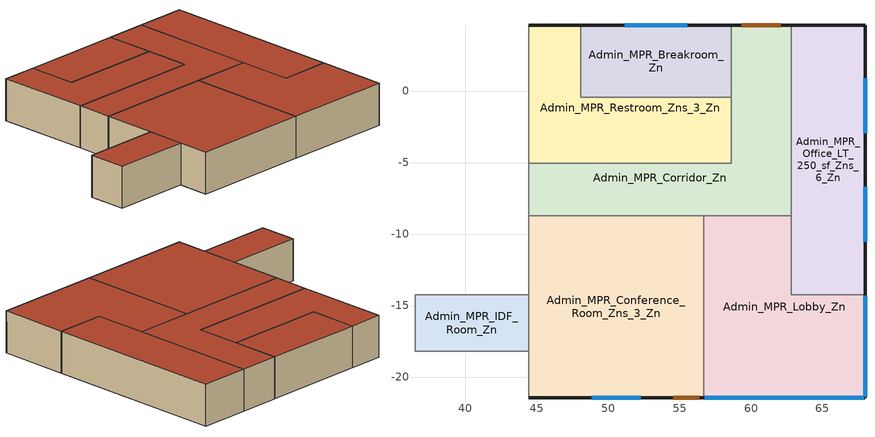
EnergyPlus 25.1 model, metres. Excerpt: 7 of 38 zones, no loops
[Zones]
Admin_MPR_Breakroom_Zn
 floor ground (srf189 Base_CZ12-SlabOnOrBelowGradeF073): 58.63,4.62 58.63,-0.45 48.08,-0.45 48.08,4.62 z0
 wall outside (ExtWall_MetalFramed_NonRes): 48.08,4.62 58.63,4.62 z0:4.27
 wall to Admin_MPR_Restroom_Zns_3_Zn (IntWall_MetalFramed): 58.63,-0.45 48.08,-0.45 48.08,4.62 z0:4.27
 wall to Admin_MPR_Corridor_Zn (IntWall_MetalFramed): 58.63,4.62 58.63,-0.45 z0:4.27
 window (FixedWindow_NonRes): 51.16,4.62 55.55,4.62 z2.13:2.9
 roof outside (FlatRoof_WoodFramingAndOther_NonRes): 58.63,-0.45 58.63,4.62 48.08,4.62 48.08,-0.45 z4.27
Admin_MPR_Conference_Room_Zns_3_Zn
 floor ground (srf192 Base_CZ12-SlabOnOrBelowGradeF073): 56.68,-8.73 56.68,-21.46 44.45,-21.46 44.45,-8.73 z0
 wall outside (ExtWall_MetalFramed_NonRes): 56.68,-21.46 44.45,-21.46 z0:4.27
 wall to Admin_MPR_IDF_Room_Zn (IntWall_MetalFramed): 44.45,-18.21 44.45,-14.24 z0:4.27
 wall to Admin_MPR_Multipurpose_Room_Zns_3_Zn (IntWall_MetalFramed): 44.45,-14.24 44.45,-8.73 z0:4.27
 wall to Admin_MPR_EMT_Zn (IntWall_MetalFramed): 44.45,-21.46 44.45,-18.21 z0:4.27
 wall to Admin_MPR_Corridor_Zn (IntWall_MetalFramed): 44.45,-8.73 56.68,-8.73 z0:4.27
 wall to Admin_MPR_Lobby_Zn (IntWall_MetalFramed): 56.68,-8.73 56.68,-21.46 z0:4.27
 window (FixedWindow_NonRes): 52.29,-21.46 48.84,-21.46 z1.39:2.13
 door (ExtOpaqueDoorU070): 56.37,-21.46 54.54,-21.46 z0:2.74
 roof outside (FlatRoof_WoodFramingAndOther_NonRes): 56.68,-21.46 56.68,-8.73 44.45,-8.73 44.45,-21.46 z4.27
Admin_MPR_Corridor_Zn
 floor ground (srf183 Base_CZ12-SlabOnOrBelowGradeF073): 58.63,4.62 62.81,4.62 62.81,-8.73 44.45,-8.73 44.45,-5.06 58.63,-5.06 z0
 wall outside (ExtWall_MetalFramed_NonRes): 58.63,4.62 62.81,4.62 z0:4.27
 wall to Admin_MPR_Multipurpose_Room_Zns_3_Zn (IntWall_MetalFramed): 44.45,-8.73 44.45,-5.06 z0:4.27
 wall to Admin_MPR_Restroom_Zns_3_Zn (IntWall_MetalFramed): 44.45,-5.06 58.63,-5.06 58.63,-0.45 z0:4.27
 wall to Admin_MPR_Office_LT_250_sf_Zns_6_Zn (IntWall_MetalFramed): 62.81,4.62 62.81,-8.73 z0:4.27
 wall to Admin_MPR_Lobby_Zn (IntWall_MetalFramed): 62.81,-8.73 56.68,-8.73 z0:4.27
 door (ExtOpaqueDoorU070): 59.35,4.62 62.09,4.62 z0:2.74
 roof outside (FlatRoof_WoodFramingAndOther_NonRes): 62.81,-8.73 62.81,4.62 58.63,4.62 58.63,-5.06 44.45,-5.06 44.45,-8.73 z4.27
Admin_MPR_IDF_Room_Zn
 floor ground (srf123 Base_CZ12-SlabOnOrBelowGradeF073): 44.45,-14.24 44.45,-18.21 36.5,-18.21 36.5,-14.24 z0
 wall to Admin_MPR_EMT_Zn (IntWall_MetalFramed): 44.45,-18.21 36.5,-18.21 z0:4.27
 wall to Admin_MPR_Multipurpose_Room_Zns_3_Zn (IntWall_MetalFramed): 36.5,-14.24 44.45,-14.24 z0:4.27
 wall to Admin_MPR_Theater_Performance_Zn (IntWall_MetalFramed): 36.5,-18.21 36.5,-14.24 z0:4.27
 roof outside (FlatRoof_WoodFramingAndOther_NonRes): 44.45,-18.21 44.45,-14.24 36.5,-14.24 36.5,-18.21 z4.27
Admin_MPR_Lobby_Zn
 floor ground (srf196 Base_CZ12-SlabOnOrBelowGradeF073): 62.81,-8.73 62.81,-14.24 67.97,-14.24 67.97,-21.46 56.68,-21.46 56.68,-8.73 z0
 wall outside (ExtWall_MetalFramed_NonRes): 67.97,-14.24 67.97,-21.46 56.68,-21.46 z0:4.27
 wall to Admin_MPR_Office_LT_250_sf_Zns_6_Zn (IntWall_MetalFramed): 62.81,-8.73 62.81,-14.24 67.97,-14.24 z0:4.27
 window (FixedWindow_NonRes): 67.97,-14.32 67.97,-21.39 / 67.9,-21.46 56.75,-21.46 z0:3.14
 roof outside (FlatRoof_WoodFramingAndOther_NonRes): 67.97,-21.46 67.97,-14.24 62.81,-14.24 62.81,-8.73 56.68,-8.73 56.68,-21.46 z4.27
Admin_MPR_Office_LT_250_sf_Zns_6_Zn
 floor ground (srf176 Base_CZ12-SlabOnOrBelowGradeF073): 67.97,4.62 67.97,-14.24 62.81,-14.24 62.81,4.62 z0
 wall outside (ExtWall_MetalFramed_NonRes): 62.81,4.62 67.97,4.62 67.97,-14.24 z0:4.27
 window (FixedWindow_NonRes): 67.97,0.89 67.97,-2.95 / 67.97,-6.68 67.97,-10.52 z2.13:2.93
 roof outside (FlatRoof_WoodFramingAndOther_NonRes): 67.97,-14.24 67.97,4.62 62.81,4.62 62.81,-14.24 z4.27
Admin_MPR_Restroom_Zns_3_Zn
 floor ground (srf168 Base_CZ12-SlabOnOrBelowGradeF073): 48.08,4.62 48.08,-0.45 58.63,-0.45 58.63,-5.06 44.45,-5.06 44.45,4.62 z0
 wall outside (ExtWall_MetalFramed_NonRes): 44.45,4.62 48.08,4.62 z0:4.27
 wall to Admin_MPR_Multipurpose_Room_Zns_3_Zn (IntWall_MetalFramed): 44.45,-5.06 44.45,4.62 z0:4.27
 roof outside (FlatRoof_WoodFramingAndOther_NonRes): 58.63,-5.06 58.63,-0.45 48.08,-0.45 48.08,4.62 44.45,4.62 44.45,-5.06 z4.27
[Building]
SchoolK8: North Axis {deg}=0; Loads Convergence Tolerance Value {W}=0.5; Temperature Convergence Tolerance Value {deltaC}=0.5; Solar Distribution=FullExterior; Maximum Number of Warmup Days=50
[Site:Location]
PASO ROBLES: Latitude {deg}=38.58; Longitude {deg}=-121.49; Time Zone {hr}=-8; Elevation {m}=246.888
[SizingPeriod:DesignDay] Day of Month=21; Day Type=SummerDesignDay; Dry-Bulb Temperature Range Modifier Type=DefaultMultipliers; Humidity Condition Type=WetBulb; Barometric Pressure {Pa}=98388; Wind Speed {m/s}=2.1; Wind Direction {deg}=210; Rain Indicator=No; Snow Indicator=No; Daylight Saving Time Indicator=No; Solar Model Indicator=ASHRAETau
Name | Month | Maximum Dry-Bulb Temperature {C} | Daily Dry-Bulb Temperature Range {deltaC} | Wetbulb or DewPoint at Maximum Dry-Bulb {C} | ASHRAE Clear Sky Optical Depth for Beam Irradiance (taub) | ASHRAE Clear Sky Optical Depth for Diffuse Irradiance (taud)
PASO ROBLES  August .4% Condns DB=>MCWB | 8 | 41.3 | 21.2 | 20.6 | 0.339 | 2.474
PASO ROBLES  July .4% Condns DB=>MCWB | 7 | 41.3 | 20.7 | 20.4 | 0.362 | 2.43
PASO ROBLES  June .4% Condns DB=>MCWB | 6 | 40.1 | 20.3 | 19.7 | 0.34 | 2.464
PASO ROBLES  November .4% Condns DB=>MCWB | 11 | 28.7 | 16.1 | 14.6 | 0.308 | 2.54
[Site:WaterMainsTemperature]
Calculation Method=Schedule; Temperature Schedule=WaterMainCZ04
[Material]
Name | Roughness | Thickness {m} | Conductivity {W/m-K} | Density {kg/m3} | Specific Heat {J/kg-K} | Thermal Absorptance | Solar Absorptance | Visible Absorptance
Air - Metal Wall Framing - 16 or 24 in. OC | Smooth | 0.1397 | 1.22017 | 1.28148 | 1004.832 | 0.9 | 0.7 | 0.7
ExtWall_MetalFramed_NonRes Insulation | Smooth | 0.0047498 | 0.0230188 | 16.0185 | 1130.436 | 0.9 | 0.7 | 0.7
Gypsum Board - 5/8 in. | MediumRough | 0.016002 | 0.158656 | 640.739 | 1130.436 | 0.9 | 0.7 | 0.8
Metal Standing Seam - 1/16 in. | Smooth | 0.0015875 | 15.363 | 7820.53 | 502.416 | 0.85 | 0.92 | 0.85
Stucco - 7/8 in. | MediumRough | 0.022352 | 0.700948 | 1855.1 | 837.36 | 0.9 | 0.7 | 0.8
Built-up roofing | Rough | 0.0002413 | 0.023072 | 17940.7 | 6.10864e+06 | 0.9 | 0.7 | 0.8
FlatRoof_WoodFramingAndOther_NonRes Insulation | Smooth | 0.00001 | 0.0230188 | 16.0185 | 1130.436 | 0.9 | 0.7 | 0.8
[Material:NoMass]
ExtOpaqueDoorU070 Material: Roughness=MediumSmooth; Thermal Resistance {m2-K/W}=0.101893; Thermal Absorptance=0.9; Solar Absorptance=0.7; Visible Absorptance=0.7
[WindowMaterial:SimpleGlazingSystem]
FixedWindow_NonRes Material: U-Factor {W/m2-K}=3.46828; Solar Heat Gain Coefficient=0.4282; Visible Transmittance=0.42
[Construction]
FixedWindow_NonRes: FixedWindow_NonRes Material
IntWall_MetalFramed: Gypsum Board - 5/8 in., Air - Metal Wall Framing - 16 or 24 in. OC, Gypsum Board - 5/8 in.
ExtWall_MetalFramed_NonRes: Stucco - 7/8 in., ExtWall_MetalFramed_NonRes Insulation, Air - Metal Wall Framing - 16 or 24 in. OC, Gypsum Board - 5/8 in.
ExtOpaqueDoorU070: ExtOpaqueDoorU070 Material
FlatRoof_WoodFramingAndOther_NonRes: Built-up roofing, Metal Standing Seam - 1/16 in., FlatRoof_WoodFramingAndOther_NonRes Insulation, Gypsum Board - 5/8 in.
[CONSTRUCTION:FFACTORGROUNDFLOOR] FFactor=1.26344
Name | Area | PerimeterExposed
srf123 Base_CZ12-SlabOnOrBelowGradeF073 | 31.6051 | 0
srf168 Base_CZ12-SlabOnOrBelowGradeF073 | 83.7136 | 3.625596
srf176 Base_CZ12-SlabOnOrBelowGradeF073 | 97.3852 | 24.0243
srf183 Base_CZ12-SlabOnOrBelowGradeF073 | 107.898 | 4.178808
srf189 Base_CZ12-SlabOnOrBelowGradeF073 | 53.4324 | 10.5522
srf192 Base_CZ12-SlabOnOrBelowGradeF073 | 155.573 | 12.22248
srf196 Base_CZ12-SlabOnOrBelowGradeF073 | 115.325 | 18.5136
[DAYLIGHTING:CONTROLS] Lighting Control Type=Continuous; Minimum Input Power Fraction for Continuous or ContinuousOff Dimming Control=0.1; Minimum Light Output Fraction for Continuous or ContinuousOff Dimming Control=0.1; Number of Stepped Control Steps=1; Probability Lighting will be Reset When Needed in Manual Stepped Control=1; Glare Calculation Azimuth Angle of View Direction Clockwise from Zone yAxis=0
Name | Zone or Space | Glare Calculation Daylighting Reference Point | Daylighting Reference Point 1 | Fraction of Lights Controlled by Reference Point 1 | Illuminance Setpoint at Reference Point 1 | Daylighting Reference Point 2 | Fraction of Lights Controlled by Reference Point 2 | Illuminance Setpoint at Reference Point 2
Admin/MPR_Breakroom_Zn DaylightingControls | Admin_MPR_Breakroom_Zn | Daylighting Control 18 | Daylighting Control 18 | 0.395048 | 255 | Daylighting Control 19 | 0.296286 | 340
Admin/MPR_Conference Room Zns 3_Zn DaylightingControls | Admin_MPR_Conference_Room_Zns_3_Zn | Daylighting Control 20 | Daylighting Control 20 | 0.0764621 | 247.5 | Daylighting Control 21 | 0.0764621 | 330
Admin/MPR_Lobby_Zn DaylightingControls | Admin_MPR_Lobby_Zn | Daylighting Control 22 | Daylighting Control 22 | 0.418887 | 187.5 | Daylighting Control 23 | 0.261784 | 250
[Zone] Type=1; Multiplier=1; Ceiling Height {m}=autocalculate; Volume {m3}=autocalculate; Part of Total Floor Area=Yes
Name | Floor Area {m2}
Admin_MPR_Breakroom_Zn | 53.4378
Admin_MPR_Conference_Room_Zns_3_Zn | 155.588
Admin_MPR_Corridor_Zn | 107.909
Admin_MPR_IDF_Room_Zn | 31.6084
Admin_MPR_Lobby_Zn | 115.336
Admin_MPR_Office_LT_250_sf_Zns_6_Zn | 97.3949
Admin_MPR_Restroom_Zns_3_Zn | 83.7214
[People] Number of People Schedule=SchoolK8MPROccupancy; Number of People Calculation Method=People/Area; Fraction Radiant=0.3; Sensible Heat Fraction=autocalculate; Activity Level Schedule=CommonAreaPeopleActivityLevel; Carbon Dioxide Generation Rate {m3/s-W}=3.82e-08; Enable ASHRAE 55 Comfort Warnings=No; Mean Radiant Temperature Calculation Type=EnclosureAveraged; Clothing Insulation Calculation Method=ClothingInsulationSchedule; Cold Stress Temperature Threshold {C}=15.56; Heat Stress Temperature Threshold {C}=30
Name | Zone or ZoneList or Space or SpaceList | People per Floor Area {person/m2}
People_Admin_MPR_Breakroom_Zn | Admin_MPR_Breakroom_Zn | 0.710418
People_Admin_MPR_Corridor_Zn | Admin_MPR_Corridor_Zn | 0.107639
People_Admin_MPR_Lobby_Zn | Admin_MPR_Lobby_Zn | 0.710418
[Lights] Schedule=SchoolK8MPRLights; Design Level Calculation Method=Watts/Area; Return Air Fraction=0; Fraction Radiant=0.58; Fraction Visible=0; Fraction Replaceable=1; Return Air Fraction Calculated from Plenum Temperature=No; Return Air Fraction Function of Plenum Temperature Coefficient 1=0; Return Air Fraction Function of Plenum Temperature Coefficient 2 {1/K}=0
Name | Zone or ZoneList or Space or SpaceList | Watts per Floor Area {W/m2}
Lights_Admin_MPR_Breakroom_Zn | Admin_MPR_Breakroom_Zn | 9.68752
Lights_Admin_MPR_Corridor_Zn | Admin_MPR_Corridor_Zn | 6.45835
Lights_Admin_MPR_Lobby_Zn | Admin_MPR_Lobby_Zn | 10.2257
[ElectricEquipment] Schedule=SchoolK8MPRElecEquipment; Design Level Calculation Method=Watts/Area; Fraction Latent=0; Fraction Radiant=0.2; Fraction Lost=0
Name | Zone or ZoneList or Space or SpaceList | Watts per Floor Area {W/m2}
Equip_Admin_MPR_Breakroom_Zn | Admin_MPR_Breakroom_Zn | 10.7639
Equip_Admin_MPR_Lobby_Zn | Admin_MPR_Lobby_Zn | 5.38196
[ZoneInfiltration:DesignFlowRate] Schedule=SchoolK8MPRInfiltration; Design Flow Rate Calculation Method=Flow/ExteriorWallArea; Flow Rate per Exterior Surface Area {m3/s-m2}=0.00173736; Constant Term Coefficient=1; Temperature Term Coefficient=0; Velocity Term Coefficient=0.224052; Velocity Squared Term Coefficient=0; Density Basis=Outdoor
Name | Zone or ZoneList or Space or SpaceList
Infil_Admin_MPR_Breakroom_Zn | Admin_MPR_Breakroom_Zn
Infil_Admin_MPR_Conference_Room_Zns_3_Zn | Admin_MPR_Conference_Room_Zns_3_Zn
Infil_Admin_MPR_Corridor_Zn | Admin_MPR_Corridor_Zn
Infil_Admin_MPR_IDF_Room_Zn | Admin_MPR_IDF_Room_Zn
Infil_Admin_MPR_Lobby_Zn | Admin_MPR_Lobby_Zn
Infil_Admin_MPR_Office_LT_250_sf_Zns_6_Zn | Admin_MPR_Office_LT_250_sf_Zns_6_Zn
Infil_Admin_MPR_Restroom_Zns_3_Zn | Admin_MPR_Restroom_Zns_3_Zn
[Exterior:Lights] Control Option=AstronomicalClock
Name | Schedule | Design Level {W}
ExtLights_Motion_SchoolK8 | SchoolK8ExtLightingMotionCtrl | 717.642
ExtLights_NonMotion_SchoolK8 | SchoolK8ExtLightingNonMotionCtrl | 9012.84
[Exterior:FuelEquipment]
Elevator_SchoolK8: Fuel Use Type=Electricity; Schedule=SchoolK8Elevator; Design Level {W}=60000
[Schedule:Day:Hourly]
CommonAreaPeopleActivityLevelWD; CommonAreaPeopleActivityLevelSat; CommonAreaPeopleActivityLevelSun: 147, 147, 147, 147, 147, 147, 147, 147, 147, 147, 147, 147, 147, 147, 147, 147, 147, 147, 147, 147, 147, 147, 147, 147
SchoolK8MPROccupancyWD: 0, 0, 0, 0, 0, 0, 0.1, 0.5, 0.25, 0.25, 0.05, 0.25, 0.95, 0.95, 0.25, 0.2, 0.2, 0.2, 0.15, 0.15, 0, 0, 0, 0
SchoolK8MPROccupancySat; SchoolK8MPROccupancySun; SchoolK8MPRLightsSat; SchoolK8MPRLightsSun; SchoolK8MPRElecEquipmentSat; SchoolK8MPRElecEquipmentSun: 0, 0, 0, 0, 0, 0, 0, 0, 0, 0, 0, 0, 0, 0, 0, 0, 0, 0, 0, 0, 0, 0, 0, 0
SchoolK8MPRLightsWD: 0, 0, 0, 0, 0, 0, 1, 1, 1, 1, 1, 1, 1, 1, 1, 1, 1, 1, 1, 1, 0, 0, 0, 0
SchoolK8MPRElecEquipmentWD: 0.15, 0.15, 0.15, 0.15, 0.15, 0.2, 0.3, 0.9, 0.9, 0.8, 0.8, 0.8, 0.9, 0.9, 0.9, 0.7, 0.2, 0.15, 0.15, 0.15, 0.15, 0.15, 0.15, 0.15
SchoolK8MPRInfiltrationWD: 1, 1, 1, 1, 1, 1, 0.25, 0.25, 0.25, 0.25, 0.25, 0.25, 0.25, 0.25, 0.25, 0.25, 0.25, 0.25, 1, 1, 1, 1, 1, 1
SchoolK8MPRInfiltrationSat; SchoolK8MPRInfiltrationSun; SchoolK8ExtLightingNonMotionCtrlWD; SchoolK8ExtLightingNonMotionCtrlSat; SchoolK8ExtLightingNonMotionCtrlSun: 1, 1, 1, 1, 1, 1, 1, 1, 1, 1, 1, 1, 1, 1, 1, 1, 1, 1, 1, 1, 1, 1, 1, 1
SchoolK8ElevatorWD: 0.12, 0.12, 0.12, 0.12, 0.12, 0.2, 0.4, 0.5, 0.5, 0.35, 0.15, 0.15, 0.15, 0.15, 0.15, 0.15, 0.35, 0.5, 0.5, 0.4, 0.4, 0.3, 0.2, 0.12
SchoolK8ElevatorSat; SchoolK8ElevatorSun; SchoolK8ElevatorWinter: 0.12, 0.12, 0.12, 0.12, 0.12, 0.12, 0.12, 0.12, 0.12, 0.12, 0.12, 0.12, 0.12, 0.12, 0.12, 0.12, 0.12, 0.12, 0.12, 0.12, 0.12, 0.12, 0.12, 0.12
SchoolK8ExtLightingMotionCtrlWD: 0, 0, 0, 0, 0, 1, 1, 1, 1, 1, 1, 1, 1, 1, 1, 1, 1, 1, 1, 1, 1, 1, 0, 0
SchoolK8ExtLightingMotionCtrlSat; SchoolK8ExtLightingMotionCtrlSun: 0, 0, 0, 0, 0, 1, 1, 1, 1, 1, 1, 1, 1, 1, 1, 1, 1, 1, 1, 1, 1, 1, 1, 1
SchoolK8ElevatorSummer: 0.5, 0.5, 0.5, 0.5, 0.5, 0.5, 0.5, 0.5, 0.5, 0.5, 0.5, 0.5, 0.5, 0.5, 0.5, 0.5, 0.5, 0.5, 0.5, 0.5, 0.5, 0.5, 0.5, 0.5
[Schedule:Week:Daily]
CommonAreaPeopleActivityLevelWk: CommonAreaPeopleActivityLevelSun, CommonAreaPeopleActivityLevelWD, CommonAreaPeopleActivityLevelWD, CommonAreaPeopleActivityLevelWD, CommonAreaPeopleActivityLevelWD, CommonAreaPeopleActivityLevelWD, CommonAreaPeopleActivityLevelSat, CommonAreaPeopleActivityLevelSun, CommonAreaPeopleActivityLevelWD, CommonAreaPeopleActivityLevelWD, CommonAreaPeopleActivityLevelSun, CommonAreaPeopleActivityLevelSun
SchoolK8ElevatorWk: SchoolK8ElevatorSun, SchoolK8ElevatorWD, SchoolK8ElevatorWD, SchoolK8ElevatorWD, SchoolK8ElevatorWD, SchoolK8ElevatorWD, SchoolK8ElevatorSat, SchoolK8ElevatorSun, SchoolK8ElevatorSummer, SchoolK8ElevatorWinter, SchoolK8ElevatorSun, SchoolK8ElevatorSun
SchoolK8ExtLightingMotionCtrlWk: SchoolK8ExtLightingMotionCtrlSun, SchoolK8ExtLightingMotionCtrlWD, SchoolK8ExtLightingMotionCtrlWD, SchoolK8ExtLightingMotionCtrlWD, SchoolK8ExtLightingMotionCtrlWD, SchoolK8ExtLightingMotionCtrlWD, SchoolK8ExtLightingMotionCtrlSat, SchoolK8ExtLightingMotionCtrlSun, SchoolK8ExtLightingMotionCtrlWD, SchoolK8ExtLightingMotionCtrlWD, SchoolK8ExtLightingMotionCtrlSun, SchoolK8ExtLightingMotionCtrlSun
SchoolK8ExtLightingNonMotionCtrlWk: SchoolK8ExtLightingNonMotionCtrlSun, SchoolK8ExtLightingNonMotionCtrlWD, SchoolK8ExtLightingNonMotionCtrlWD, SchoolK8ExtLightingNonMotionCtrlWD, SchoolK8ExtLightingNonMotionCtrlWD, SchoolK8ExtLightingNonMotionCtrlWD, SchoolK8ExtLightingNonMotionCtrlSat, SchoolK8ExtLightingNonMotionCtrlSun, SchoolK8ExtLightingNonMotionCtrlWD, SchoolK8ExtLightingNonMotionCtrlWD, SchoolK8ExtLightingNonMotionCtrlSun, SchoolK8ExtLightingNonMotionCtrlSun
SchoolK8MPRElecEquipmentWk: SchoolK8MPRElecEquipmentSun, SchoolK8MPRElecEquipmentWD, SchoolK8MPRElecEquipmentWD, SchoolK8MPRElecEquipmentWD, SchoolK8MPRElecEquipmentWD, SchoolK8MPRElecEquipmentWD, SchoolK8MPRElecEquipmentSat, SchoolK8MPRElecEquipmentSun, SchoolK8MPRElecEquipmentWD, SchoolK8MPRElecEquipmentWD, SchoolK8MPRElecEquipmentSun, SchoolK8MPRElecEquipmentSun
SchoolK8MPRInfiltrationWk: SchoolK8MPRInfiltrationSun, SchoolK8MPRInfiltrationWD, SchoolK8MPRInfiltrationWD, SchoolK8MPRInfiltrationWD, SchoolK8MPRInfiltrationWD, SchoolK8MPRInfiltrationWD, SchoolK8MPRInfiltrationSat, SchoolK8MPRInfiltrationSun, SchoolK8MPRInfiltrationWD, SchoolK8MPRInfiltrationWD, SchoolK8MPRInfiltrationSun, SchoolK8MPRInfiltrationSun
SchoolK8MPRLightsWk: SchoolK8MPRLightsSun, SchoolK8MPRLightsWD, SchoolK8MPRLightsWD, SchoolK8MPRLightsWD, SchoolK8MPRLightsWD, SchoolK8MPRLightsWD, SchoolK8MPRLightsSat, SchoolK8MPRLightsSun, SchoolK8MPRLightsWD, SchoolK8MPRLightsWD, SchoolK8MPRLightsSun, SchoolK8MPRLightsSun
SchoolK8MPROccupancyWk: SchoolK8MPROccupancySun, SchoolK8MPROccupancyWD, SchoolK8MPROccupancyWD, SchoolK8MPROccupancyWD, SchoolK8MPROccupancyWD, SchoolK8MPROccupancyWD, SchoolK8MPROccupancySat, SchoolK8MPROccupancySun, SchoolK8MPROccupancyWD, SchoolK8MPROccupancyWD, SchoolK8MPROccupancySun, SchoolK8MPROccupancySun
[Schedule:Year]
CommonAreaPeopleActivityLevel: CommonAreaPeopleActivityLevelWk, 1, 1, 12, 31
SchoolK8Elevator: SchoolK8ElevatorWk, 1, 1, 12, 31
SchoolK8ExtLightingMotionCtrl: SchoolK8ExtLightingMotionCtrlWk, 1, 1, 12, 31
SchoolK8ExtLightingNonMotionCtrl: SchoolK8ExtLightingNonMotionCtrlWk, 1, 1, 12, 31
SchoolK8MPRElecEquipment: SchoolK8MPRElecEquipmentWk, 1, 1, 12, 31
SchoolK8MPRInfiltration: SchoolK8MPRInfiltrationWk, 1, 1, 12, 31
SchoolK8MPRLights: SchoolK8MPRLightsWk, 1, 1, 12, 31
SchoolK8MPROccupancy: SchoolK8MPROccupancyWk, 1, 1, 12, 31
[Schedule:Compact]
WaterMainCZ04: Through: 1/31, For: AllDays, Until: 24:00, 11.5, Through: 2/28, For: AllDays, Until: 24:00, 11.61, Through: 3/31, For: AllDays, Until: 24:00, 11.89, Through: 4/30, For: AllDays, Until: 24:00, 12.56, Through: 5/31, For: AllDays, Until: 24:00, 12.5, Through: 6/30, For: AllDays, Until: 24:00, 14.28, Through: 7/31, For: AllDays, Until: 24:00, 14.67, Through: 8/31, For: AllDays, Until: 24:00, 15.17, Through: 9/30, For: AllDays, Until: 24:00, 15.17, Through: 10/31, For: AllDays, Until: 24:00, 15.5, Through: 11/30, For: AllDays, Until: 24:00, 13.89, Through: 12/31, For: AllDays, Until: 24:00, 12.11
